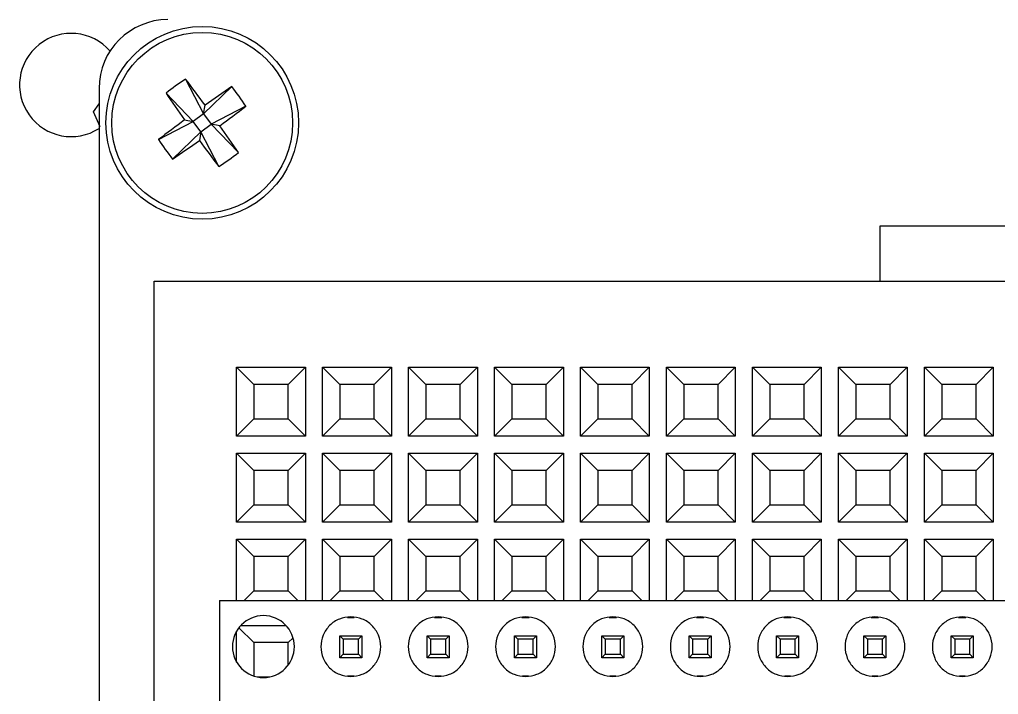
# Model space of a CAD drawing. Header units: millimetres. Extents: x 53 to 376, y 29 to 265.
# Drawn here: x 295.32 to 309.55, y 96.58 to 106.38 of the extents above; entities that cross this region are included whole.
import ezdxf

# ---------------------------------------------------------------- set-up
doc = ezdxf.new("R2010")
doc.units = ezdxf.units.MM

msp = doc.modelspace()

# ---------------------------------------------------------------- linework, layer by layer
at = {"color": 7, "linetype": 'Continuous', "lineweight": 25}
for p, q in [((297.7308, 105.5185), (297.9938, 105.0119)), ((296.4728, 105.3828), (296.4728, 82.3828)), ((297.4466, 105.3138), (297.8437, 104.9038)), ((298.4038, 105.409), (297.9938, 105.0119)), ((296.3909, 105.0434), (296.4728, 105.157)), ((296.4884, 104.8265), (296.3909, 105.0434)), ((297.9938, 105.0119), (298.0145, 105.1391)), ((298.6084, 105.1248), (298.1019, 104.8618)), ((297.3371, 104.6409), (297.8437, 104.9038)), ((297.7165, 104.9245), (297.8437, 104.9038)), ((297.9938, 105.0119), (297.8437, 104.9038)), ((297.9518, 104.7537), (297.8437, 104.9038)), ((297.9938, 105.0119), (298.1019, 104.8618)), ((297.5417, 104.3567), (297.9518, 104.7537)), ((297.9518, 104.7537), (297.9311, 104.6266)), ((297.9518, 104.7537), (298.1019, 104.8618)), ((298.2147, 104.2472), (297.9518, 104.7537)), ((298.229, 104.8411), (298.1019, 104.8618)), ((298.4989, 104.4518), (298.1019, 104.8618)), ((307.8228, 103.3828), (307.8228, 102.5828)), ((310.1228, 103.3828), (307.8228, 103.3828)), ((297.2728, 102.5828), (320.6728, 102.5828)), ((297.2728, 85.1828), (297.2728, 102.5828)), ((298.4728, 101.3328), (299.4728, 101.3328)), ((298.4728, 101.3328), (298.7228, 101.0828)), ((298.4728, 100.3328), (298.4728, 101.3328)), ((299.4728, 101.3328), (299.2228, 101.0828)), ((299.4728, 101.3328), (299.4728, 100.3328)), ((299.7228, 101.3328), (300.7228, 101.3328)), ((299.7228, 101.3328), (299.9728, 101.0828)), ((299.7228, 100.3328), (299.7228, 101.3328)), ((300.7228, 101.3328), (300.4728, 101.0828)), ((300.7228, 101.3328), (300.7228, 100.3328)), ((300.9728, 101.3328), (301.9728, 101.3328)), ((300.9728, 101.3328), (301.2228, 101.0828)), ((300.9728, 100.3328), (300.9728, 101.3328)), ((301.9728, 101.3328), (301.7228, 101.0828)), ((301.9728, 101.3328), (301.9728, 100.3328)), ((302.2228, 101.3328), (303.2228, 101.3328)), ((302.2228, 101.3328), (302.4728, 101.0828)), ((302.2228, 100.3328), (302.2228, 101.3328)), ((303.2228, 101.3328), (302.9728, 101.0828)), ((303.2228, 101.3328), (303.2228, 100.3328)), ((303.4728, 100.3328), (303.4728, 101.3328)), ((303.4728, 101.3328), (303.7228, 101.0828)), ((303.4728, 101.3328), (304.4728, 101.3328)), ((304.4728, 101.3328), (304.2228, 101.0828)), ((304.4728, 101.3328), (304.4728, 100.3328)), ((304.7228, 101.3328), (305.7228, 101.3328)), ((304.7228, 101.3328), (304.9728, 101.0828)), ((304.7228, 100.3328), (304.7228, 101.3328)), ((305.7228, 101.3328), (305.4728, 101.0828)), ((305.7228, 101.3328), (305.7228, 100.3328)), ((305.9728, 100.3328), (305.9728, 101.3328)), ((305.9728, 101.3328), (306.2228, 101.0828)), ((305.9728, 101.3328), (306.9728, 101.3328)), ((306.9728, 101.3328), (306.7228, 101.0828)), ((306.9728, 101.3328), (306.9728, 100.3328)), ((307.2228, 101.3328), (308.2228, 101.3328)), ((307.2228, 101.3328), (307.4728, 101.0828)), ((307.2228, 100.3328), (307.2228, 101.3328)), ((308.2228, 101.3328), (307.9728, 101.0828)), ((308.2228, 101.3328), (308.2228, 100.3328)), ((308.4728, 100.3328), (308.4728, 101.3328)), ((308.4728, 101.3328), (308.7228, 101.0828)), ((308.4728, 101.3328), (309.4728, 101.3328)), ((309.4728, 101.3328), (309.2228, 101.0828)), ((309.4728, 101.3328), (309.4728, 100.3328)), ((299.2228, 101.0828), (298.7228, 101.0828)), ((298.7228, 101.0828), (298.7228, 100.5828)), ((299.2228, 100.5828), (299.2228, 101.0828)), ((300.4728, 101.0828), (299.9728, 101.0828)), ((299.9728, 101.0828), (299.9728, 100.5828)), ((300.4728, 100.5828), (300.4728, 101.0828)), ((301.7228, 101.0828), (301.2228, 101.0828)), ((301.2228, 101.0828), (301.2228, 100.5828)), ((301.7228, 100.5828), (301.7228, 101.0828)), ((302.9728, 101.0828), (302.4728, 101.0828)), ((302.4728, 101.0828), (302.4728, 100.5828)), ((302.9728, 100.5828), (302.9728, 101.0828)), ((303.7228, 101.0828), (303.7228, 100.5828)), ((304.2228, 101.0828), (303.7228, 101.0828)), ((304.2228, 100.5828), (304.2228, 101.0828)), ((305.4728, 101.0828), (304.9728, 101.0828)), ((304.9728, 101.0828), (304.9728, 100.5828)), ((305.4728, 100.5828), (305.4728, 101.0828)), ((306.2228, 101.0828), (306.2228, 100.5828)), ((306.7228, 101.0828), (306.2228, 101.0828)), ((306.7228, 100.5828), (306.7228, 101.0828)), ((307.9728, 101.0828), (307.4728, 101.0828)), ((307.4728, 101.0828), (307.4728, 100.5828)), ((307.9728, 100.5828), (307.9728, 101.0828)), ((308.7228, 101.0828), (308.7228, 100.5828)), ((309.2228, 101.0828), (308.7228, 101.0828)), ((309.2228, 100.5828), (309.2228, 101.0828)), ((298.7228, 100.5828), (298.4728, 100.3328)), ((298.7228, 100.5828), (299.2228, 100.5828)), ((299.2228, 100.5828), (299.4728, 100.3328)), ((299.9728, 100.5828), (299.7228, 100.3328)), ((299.9728, 100.5828), (300.4728, 100.5828)), ((300.4728, 100.5828), (300.7228, 100.3328)), ((301.2228, 100.5828), (300.9728, 100.3328)), ((301.2228, 100.5828), (301.7228, 100.5828)), ((301.7228, 100.5828), (301.9728, 100.3328)), ((302.4728, 100.5828), (302.2228, 100.3328)), ((302.4728, 100.5828), (302.9728, 100.5828)), ((302.9728, 100.5828), (303.2228, 100.3328)), ((303.7228, 100.5828), (303.4728, 100.3328)), ((303.7228, 100.5828), (304.2228, 100.5828)), ((304.2228, 100.5828), (304.4728, 100.3328)), ((304.9728, 100.5828), (304.7228, 100.3328)), ((304.9728, 100.5828), (305.4728, 100.5828)), ((305.4728, 100.5828), (305.7228, 100.3328)), ((306.2228, 100.5828), (305.9728, 100.3328)), ((306.2228, 100.5828), (306.7228, 100.5828)), ((306.7228, 100.5828), (306.9728, 100.3328)), ((307.4728, 100.5828), (307.2228, 100.3328)), ((307.4728, 100.5828), (307.9728, 100.5828)), ((307.9728, 100.5828), (308.2228, 100.3328)), ((308.7228, 100.5828), (308.4728, 100.3328)), ((308.7228, 100.5828), (309.2228, 100.5828)), ((309.2228, 100.5828), (309.4728, 100.3328)), ((299.4728, 100.3328), (298.4728, 100.3328)), ((300.7228, 100.3328), (299.7228, 100.3328)), ((301.9728, 100.3328), (300.9728, 100.3328)), ((303.2228, 100.3328), (302.2228, 100.3328)), ((304.4728, 100.3328), (303.4728, 100.3328)), ((305.7228, 100.3328), (304.7228, 100.3328)), ((306.9728, 100.3328), (305.9728, 100.3328)), ((308.2228, 100.3328), (307.2228, 100.3328)), ((309.4728, 100.3328), (308.4728, 100.3328)), ((298.4728, 100.0828), (299.4728, 100.0828)), ((298.4728, 100.0828), (298.7228, 99.8328)), ((298.4728, 99.0828), (298.4728, 100.0828)), ((299.4728, 100.0828), (299.2228, 99.8328)), ((299.4728, 100.0828), (299.4728, 99.0828)), ((299.7228, 99.0828), (299.7228, 100.0828)), ((299.7228, 100.0828), (299.9728, 99.8328)), ((299.7228, 100.0828), (300.7228, 100.0828)), ((300.7228, 100.0828), (300.4728, 99.8328)), ((300.7228, 100.0828), (300.7228, 99.0828)), ((300.9728, 99.0828), (300.9728, 100.0828)), ((300.9728, 100.0828), (301.2228, 99.8328)), ((300.9728, 100.0828), (301.9728, 100.0828)), ((301.9728, 100.0828), (301.7228, 99.8328)), ((301.9728, 100.0828), (301.9728, 99.0828)), ((302.2228, 100.0828), (303.2228, 100.0828)), ((302.2228, 100.0828), (302.4728, 99.8328)), ((302.2228, 99.0828), (302.2228, 100.0828)), ((303.2228, 100.0828), (302.9728, 99.8328)), ((303.2228, 100.0828), (303.2228, 99.0828)), ((303.4728, 100.0828), (304.4728, 100.0828)), ((303.4728, 100.0828), (303.7228, 99.8328)), ((303.4728, 99.0828), (303.4728, 100.0828)), ((304.4728, 100.0828), (304.2228, 99.8328)), ((304.4728, 100.0828), (304.4728, 99.0828)), ((304.7228, 99.0828), (304.7228, 100.0828)), ((304.7228, 100.0828), (304.9728, 99.8328)), ((304.7228, 100.0828), (305.7228, 100.0828)), ((305.7228, 100.0828), (305.4728, 99.8328)), ((305.7228, 100.0828), (305.7228, 99.0828)), ((305.9728, 99.0828), (305.9728, 100.0828)), ((305.9728, 100.0828), (306.2228, 99.8328)), ((305.9728, 100.0828), (306.9728, 100.0828)), ((306.9728, 100.0828), (306.7228, 99.8328)), ((306.9728, 100.0828), (306.9728, 99.0828)), ((307.2228, 100.0828), (308.2228, 100.0828)), ((307.2228, 100.0828), (307.4728, 99.8328)), ((307.2228, 99.0828), (307.2228, 100.0828)), ((308.2228, 100.0828), (307.9728, 99.8328)), ((308.2228, 100.0828), (308.2228, 99.0828)), ((308.4728, 99.0828), (308.4728, 100.0828)), ((308.4728, 100.0828), (308.7228, 99.8328)), ((308.4728, 100.0828), (309.4728, 100.0828)), ((309.4728, 100.0828), (309.2228, 99.8328)), ((309.4728, 100.0828), (309.4728, 99.0828)), ((299.2228, 99.8328), (298.7228, 99.8328)), ((298.7228, 99.8328), (298.7228, 99.3328)), ((299.2228, 99.3328), (299.2228, 99.8328)), ((299.9728, 99.8328), (299.9728, 99.3328)), ((300.4728, 99.8328), (299.9728, 99.8328)), ((300.4728, 99.3328), (300.4728, 99.8328)), ((301.2228, 99.8328), (301.2228, 99.3328)), ((301.7228, 99.8328), (301.2228, 99.8328)), ((301.7228, 99.3328), (301.7228, 99.8328)), ((302.9728, 99.8328), (302.4728, 99.8328)), ((302.4728, 99.8328), (302.4728, 99.3328)), ((302.9728, 99.3328), (302.9728, 99.8328)), ((304.2228, 99.8328), (303.7228, 99.8328)), ((303.7228, 99.8328), (303.7228, 99.3328)), ((304.2228, 99.3328), (304.2228, 99.8328)), ((304.9728, 99.8328), (304.9728, 99.3328)), ((305.4728, 99.8328), (304.9728, 99.8328)), ((305.4728, 99.3328), (305.4728, 99.8328)), ((306.2228, 99.8328), (306.2228, 99.3328)), ((306.7228, 99.8328), (306.2228, 99.8328)), ((306.7228, 99.3328), (306.7228, 99.8328)), ((307.9728, 99.8328), (307.4728, 99.8328)), ((307.4728, 99.8328), (307.4728, 99.3328)), ((307.9728, 99.3328), (307.9728, 99.8328)), ((308.7228, 99.8328), (308.7228, 99.3328)), ((309.2228, 99.8328), (308.7228, 99.8328)), ((309.2228, 99.3328), (309.2228, 99.8328)), ((298.7228, 99.3328), (298.4728, 99.0828)), ((298.7228, 99.3328), (299.2228, 99.3328)), ((299.2228, 99.3328), (299.4728, 99.0828)), ((299.9728, 99.3328), (299.7228, 99.0828)), ((299.9728, 99.3328), (300.4728, 99.3328)), ((300.4728, 99.3328), (300.7228, 99.0828)), ((301.2228, 99.3328), (300.9728, 99.0828)), ((301.2228, 99.3328), (301.7228, 99.3328)), ((301.7228, 99.3328), (301.9728, 99.0828)), ((302.4728, 99.3328), (302.2228, 99.0828)), ((302.4728, 99.3328), (302.9728, 99.3328)), ((302.9728, 99.3328), (303.2228, 99.0828)), ((303.7228, 99.3328), (303.4728, 99.0828)), ((303.7228, 99.3328), (304.2228, 99.3328)), ((304.2228, 99.3328), (304.4728, 99.0828)), ((304.9728, 99.3328), (304.7228, 99.0828)), ((304.9728, 99.3328), (305.4728, 99.3328)), ((305.4728, 99.3328), (305.7228, 99.0828)), ((306.2228, 99.3328), (305.9728, 99.0828)), ((306.2228, 99.3328), (306.7228, 99.3328)), ((306.7228, 99.3328), (306.9728, 99.0828)), ((307.4728, 99.3328), (307.2228, 99.0828)), ((307.4728, 99.3328), (307.9728, 99.3328)), ((307.9728, 99.3328), (308.2228, 99.0828)), ((308.7228, 99.3328), (308.4728, 99.0828)), ((308.7228, 99.3328), (309.2228, 99.3328)), ((309.2228, 99.3328), (309.4728, 99.0828)), ((299.4728, 99.0828), (298.4728, 99.0828)), ((300.7228, 99.0828), (299.7228, 99.0828)), ((301.9728, 99.0828), (300.9728, 99.0828)), ((303.2228, 99.0828), (302.2228, 99.0828)), ((304.4728, 99.0828), (303.4728, 99.0828)), ((305.7228, 99.0828), (304.7228, 99.0828)), ((306.9728, 99.0828), (305.9728, 99.0828)), ((308.2228, 99.0828), (307.2228, 99.0828)), ((309.4728, 99.0828), (308.4728, 99.0828)), ((298.4728, 98.8328), (299.4728, 98.8328)), ((298.4728, 98.8328), (298.7228, 98.5828)), ((298.4728, 97.9428), (298.4728, 98.8328)), ((299.4728, 98.8328), (299.2228, 98.5828)), ((299.4728, 98.8328), (299.4728, 97.9428)), ((299.7228, 97.9428), (299.7228, 98.8328)), ((299.7228, 98.8328), (299.9728, 98.5828)), ((299.7228, 98.8328), (300.7228, 98.8328)), ((300.7228, 98.8328), (300.4728, 98.5828)), ((300.7228, 98.8328), (300.7228, 97.9428)), ((300.9728, 97.9428), (300.9728, 98.8328)), ((300.9728, 98.8328), (301.2228, 98.5828)), ((300.9728, 98.8328), (301.9728, 98.8328)), ((301.9728, 98.8328), (301.7228, 98.5828)), ((301.9728, 98.8328), (301.9728, 97.9428)), ((302.2228, 97.9428), (302.2228, 98.8328)), ((302.2228, 98.8328), (302.4728, 98.5828)), ((302.2228, 98.8328), (303.2228, 98.8328)), ((303.2228, 98.8328), (302.9728, 98.5828)), ((303.2228, 98.8328), (303.2228, 97.9428)), ((303.4728, 97.9428), (303.4728, 98.8328)), ((303.4728, 98.8328), (303.7228, 98.5828)), ((303.4728, 98.8328), (304.4728, 98.8328)), ((304.4728, 98.8328), (304.2228, 98.5828)), ((304.4728, 98.8328), (304.4728, 97.9428)), ((304.7228, 98.8328), (305.7228, 98.8328)), ((304.7228, 98.8328), (304.9728, 98.5828)), ((304.7228, 97.9428), (304.7228, 98.8328)), ((305.7228, 98.8328), (305.4728, 98.5828)), ((305.7228, 98.8328), (305.7228, 97.9428)), ((305.9728, 97.9428), (305.9728, 98.8328)), ((305.9728, 98.8328), (306.2228, 98.5828)), ((305.9728, 98.8328), (306.9728, 98.8328)), ((306.9728, 98.8328), (306.7228, 98.5828)), ((306.9728, 98.8328), (306.9728, 97.9428)), ((307.2228, 98.8328), (308.2228, 98.8328)), ((307.2228, 98.8328), (307.4728, 98.5828)), ((307.2228, 97.9428), (307.2228, 98.8328)), ((308.2228, 98.8328), (307.9728, 98.5828)), ((308.2228, 98.8328), (308.2228, 97.9428)), ((308.4728, 98.8328), (309.4728, 98.8328)), ((308.4728, 98.8328), (308.7228, 98.5828)), ((308.4728, 97.9428), (308.4728, 98.8328)), ((309.4728, 98.8328), (309.2228, 98.5828)), ((309.4728, 98.8328), (309.4728, 97.9428)), ((299.2228, 98.5828), (298.7228, 98.5828)), ((298.7228, 98.5828), (298.7228, 98.0828)), ((299.2228, 98.0828), (299.2228, 98.5828)), ((299.9728, 98.5828), (299.9728, 98.0828)), ((300.4728, 98.5828), (299.9728, 98.5828)), ((300.4728, 98.0828), (300.4728, 98.5828)), ((301.2228, 98.5828), (301.2228, 98.0828)), ((301.7228, 98.5828), (301.2228, 98.5828)), ((301.7228, 98.0828), (301.7228, 98.5828)), ((302.4728, 98.5828), (302.4728, 98.0828)), ((302.9728, 98.5828), (302.4728, 98.5828)), ((302.9728, 98.0828), (302.9728, 98.5828)), ((303.7228, 98.5828), (303.7228, 98.0828)), ((304.2228, 98.5828), (303.7228, 98.5828)), ((304.2228, 98.0828), (304.2228, 98.5828)), ((305.4728, 98.5828), (304.9728, 98.5828)), ((304.9728, 98.5828), (304.9728, 98.0828)), ((305.4728, 98.0828), (305.4728, 98.5828)), ((306.2228, 98.5828), (306.2228, 98.0828)), ((306.7228, 98.5828), (306.2228, 98.5828)), ((306.7228, 98.0828), (306.7228, 98.5828)), ((307.9728, 98.5828), (307.4728, 98.5828)), ((307.4728, 98.5828), (307.4728, 98.0828)), ((307.9728, 98.0828), (307.9728, 98.5828)), ((309.2228, 98.5828), (308.7228, 98.5828)), ((308.7228, 98.5828), (308.7228, 98.0828)), ((309.2228, 98.0828), (309.2228, 98.5828)), ((298.7228, 98.0828), (298.5828, 97.9428)), ((298.7228, 98.0828), (299.2228, 98.0828)), ((299.2228, 98.0828), (299.3628, 97.9428)), ((299.9728, 98.0828), (299.8328, 97.9428)), ((299.9728, 98.0828), (300.4728, 98.0828)), ((300.4728, 98.0828), (300.6128, 97.9428)), ((301.2228, 98.0828), (301.0828, 97.9428)), ((301.2228, 98.0828), (301.7228, 98.0828)), ((301.7228, 98.0828), (301.8628, 97.9428)), ((302.4728, 98.0828), (302.3328, 97.9428)), ((302.4728, 98.0828), (302.9728, 98.0828)), ((302.9728, 98.0828), (303.1128, 97.9428)), ((303.7228, 98.0828), (303.5828, 97.9428)), ((303.7228, 98.0828), (304.2228, 98.0828)), ((304.2228, 98.0828), (304.3628, 97.9428)), ((304.9728, 98.0828), (304.8328, 97.9428)), ((304.9728, 98.0828), (305.4728, 98.0828)), ((305.4728, 98.0828), (305.6128, 97.9428)), ((306.2228, 98.0828), (306.0828, 97.9428)), ((306.2228, 98.0828), (306.7228, 98.0828)), ((306.7228, 98.0828), (306.8628, 97.9428)), ((307.4728, 98.0828), (307.3328, 97.9428)), ((307.4728, 98.0828), (307.9728, 98.0828)), ((307.9728, 98.0828), (308.1128, 97.9428)), ((308.7228, 98.0828), (308.5828, 97.9428)), ((308.7228, 98.0828), (309.2228, 98.0828)), ((309.2228, 98.0828), (309.3628, 97.9428)), ((298.2228, 97.9428), (298.2228, 95.415)), ((298.2228, 97.9428), (319.8228, 97.9428)), ((300.0848, 97.6978), (300.1808, 97.6978)), ((301.3491, 97.6978), (301.4564, 97.6978)), ((302.6191, 97.6978), (302.7264, 97.6978)), ((303.8891, 97.6978), (303.9964, 97.6978)), ((305.1591, 97.6978), (305.2664, 97.6978)), ((306.4291, 97.6978), (306.5364, 97.6978)), ((307.6991, 97.6978), (307.8064, 97.6978)), ((308.9691, 97.6978), (309.0764, 97.6978)), ((298.4728, 97.0494), (298.4728, 97.4984)), ((298.5066, 97.549), (298.7228, 97.3328)), ((298.5355, 97.5828), (299.19, 97.5828)), ((299.2937, 97.4037), (299.2228, 97.3328)), ((299.9728, 97.4328), (300.2928, 97.4328)), ((299.9728, 97.4328), (300.0228, 97.3828)), ((299.9728, 97.1128), (299.9728, 97.4328)), ((300.2428, 97.3828), (300.0228, 97.3828)), ((300.0228, 97.3828), (300.0228, 97.1628)), ((300.2928, 97.4328), (300.2428, 97.3828)), ((300.2428, 97.1628), (300.2428, 97.3828)), ((300.2928, 97.4328), (300.2928, 97.1128)), ((301.2428, 97.4328), (301.5628, 97.4328)), ((301.2428, 97.4328), (301.2928, 97.3828)), ((301.2428, 97.1128), (301.2428, 97.4328)), ((301.5128, 97.3828), (301.2928, 97.3828)), ((301.2928, 97.3828), (301.2928, 97.1628)), ((301.5628, 97.4328), (301.5128, 97.3828)), ((301.5128, 97.1628), (301.5128, 97.3828)), ((301.5628, 97.4328), (301.5628, 97.1128)), ((302.5128, 97.4328), (302.8328, 97.4328)), ((302.5128, 97.4328), (302.5628, 97.3828)), ((302.5128, 97.1128), (302.5128, 97.4328)), ((302.7828, 97.3828), (302.5628, 97.3828)), ((302.5628, 97.3828), (302.5628, 97.1628)), ((302.8328, 97.4328), (302.7828, 97.3828)), ((302.7828, 97.1628), (302.7828, 97.3828)), ((302.8328, 97.4328), (302.8328, 97.1128)), ((303.7828, 97.4328), (304.1028, 97.4328)), ((303.7828, 97.4328), (303.8328, 97.3828)), ((303.7828, 97.1128), (303.7828, 97.4328)), ((303.8328, 97.3828), (303.8328, 97.1628)), ((304.0528, 97.3828), (303.8328, 97.3828)), ((304.1028, 97.4328), (304.0528, 97.3828)), ((304.0528, 97.1628), (304.0528, 97.3828)), ((304.1028, 97.4328), (304.1028, 97.1128)), ((305.0528, 97.4328), (305.3728, 97.4328)), ((305.0528, 97.4328), (305.1028, 97.3828)), ((305.0528, 97.1128), (305.0528, 97.4328)), ((305.1028, 97.3828), (305.1028, 97.1628)), ((305.3228, 97.3828), (305.1028, 97.3828)), ((305.3728, 97.4328), (305.3228, 97.3828)), ((305.3228, 97.1628), (305.3228, 97.3828)), ((305.3728, 97.4328), (305.3728, 97.1128)), ((306.3228, 97.1128), (306.3228, 97.4328)), ((306.3228, 97.4328), (306.3728, 97.3828)), ((306.3228, 97.4328), (306.6428, 97.4328)), ((306.3728, 97.3828), (306.3728, 97.1628)), ((306.5928, 97.3828), (306.3728, 97.3828)), ((306.6428, 97.4328), (306.5928, 97.3828)), ((306.5928, 97.1628), (306.5928, 97.3828)), ((306.6428, 97.4328), (306.6428, 97.1128)), ((307.5928, 97.4328), (307.9128, 97.4328)), ((307.5928, 97.4328), (307.6428, 97.3828)), ((307.5928, 97.1128), (307.5928, 97.4328)), ((307.8628, 97.3828), (307.6428, 97.3828)), ((307.6428, 97.3828), (307.6428, 97.1628)), ((307.9128, 97.4328), (307.8628, 97.3828)), ((307.8628, 97.1628), (307.8628, 97.3828)), ((307.9128, 97.4328), (307.9128, 97.1128)), ((308.8628, 97.4328), (309.1828, 97.4328)), ((308.8628, 97.4328), (308.9128, 97.3828)), ((308.8628, 97.1128), (308.8628, 97.4328)), ((309.1328, 97.3828), (308.9128, 97.3828)), ((308.9128, 97.3828), (308.9128, 97.1628)), ((309.1828, 97.4328), (309.1328, 97.3828)), ((309.1328, 97.1628), (309.1328, 97.3828)), ((309.1828, 97.4328), (309.1828, 97.1128)), ((299.2228, 97.3328), (298.7228, 97.3328)), ((298.7228, 97.3328), (298.7228, 96.8463)), ((299.2228, 97.0039), (299.2228, 97.3328)), ((300.0228, 97.1628), (299.9728, 97.1128)), ((300.2928, 97.1128), (299.9728, 97.1128)), ((300.0228, 97.1628), (300.2428, 97.1628)), ((300.2428, 97.1628), (300.2928, 97.1128)), ((301.2928, 97.1628), (301.2428, 97.1128)), ((301.5628, 97.1128), (301.2428, 97.1128)), ((301.2928, 97.1628), (301.5128, 97.1628)), ((301.5128, 97.1628), (301.5628, 97.1128)), ((302.5628, 97.1628), (302.5128, 97.1128)), ((302.8328, 97.1128), (302.5128, 97.1128)), ((302.5628, 97.1628), (302.7828, 97.1628)), ((302.7828, 97.1628), (302.8328, 97.1128)), ((303.8328, 97.1628), (303.7828, 97.1128)), ((304.1028, 97.1128), (303.7828, 97.1128)), ((303.8328, 97.1628), (304.0528, 97.1628)), ((304.0528, 97.1628), (304.1028, 97.1128)), ((305.1028, 97.1628), (305.0528, 97.1128)), ((305.3728, 97.1128), (305.0528, 97.1128)), ((305.1028, 97.1628), (305.3228, 97.1628)), ((305.3228, 97.1628), (305.3728, 97.1128)), ((306.3728, 97.1628), (306.3228, 97.1128)), ((306.6428, 97.1128), (306.3228, 97.1128)), ((306.3728, 97.1628), (306.5928, 97.1628)), ((306.5928, 97.1628), (306.6428, 97.1128)), ((307.6428, 97.1628), (307.5928, 97.1128)), ((307.9128, 97.1128), (307.5928, 97.1128)), ((307.6428, 97.1628), (307.8628, 97.1628)), ((307.8628, 97.1628), (307.9128, 97.1128)), ((308.9128, 97.1628), (308.8628, 97.1128)), ((309.1828, 97.1128), (308.8628, 97.1128)), ((308.9128, 97.1628), (309.1328, 97.1628)), ((309.1328, 97.1628), (309.1828, 97.1128)), ((298.7738, 96.8328), (298.9517, 96.8328)), ((300.0848, 96.8478), (300.1808, 96.8478)), ((301.3604, 96.8478), (301.4451, 96.8478)), ((302.6304, 96.8478), (302.7151, 96.8478)), ((303.9004, 96.8478), (303.9851, 96.8478)), ((305.1704, 96.8478), (305.2551, 96.8478)), ((306.4404, 96.8478), (306.5251, 96.8478)), ((307.7104, 96.8478), (307.7951, 96.8478)), ((308.9804, 96.8478), (309.0651, 96.8478))]:
    msp.add_line(p, q, dxfattribs=at)
for radius in [1.4, 1.3147]:
    msp.add_circle((297.9728, 104.8828), radius, dxfattribs=at)
for centre, radius, start, end in [((297.4728, 105.3828), 1, 90, 180), ((296.0678, 105.4328), 0.75, 41.09232, 302.68364), ((299.9302, 102.1645), 4.0108, 123.25547, 128.25951), ((279.5816, 91.6531), 22.8395, 36.19029, 37.3787), ((316.3468, 118.1275), 22.8343, 214.13603, 215.32471), ((311.2225, 86.5016), 22.8431, 124.13635, 125.32457), ((295.2541, 102.9251), 4.0112, 33.25576, 38.25923), ((284.7487, 123.2663), 22.8299, 306.19004, 307.37895), ((311.2002, 86.495), 22.8354, 126.19034, 127.37896), ((279.5983, 91.6378), 22.8349, 34.13607, 35.32472), ((300.6918, 106.8408), 4.0117, 213.25592, 218.25882), ((284.7264, 123.2592), 22.8372, 304.13613, 305.32466), ((316.359, 118.1089), 22.8334, 216.19013, 217.37886), ((296.015, 107.6015), 4.0113, 303.25581, 308.25918), ((298.8628, 97.2739), 0.45, 90, 270), ((298.8628, 97.2739), 0.45, 270, 90)]:
    msp.add_arc(centre, radius, start, end, dxfattribs=at)
for points, knots in [([(300.1328, 97.7074), (300.0759, 97.7008), (299.9621, 97.6878), (299.8175, 97.5873), (299.7208, 97.4436), (299.6869, 97.2728), (299.7208, 97.102), (299.8175, 96.9584), (299.9621, 96.8579), (300.0759, 96.8448), (300.1328, 96.8383)], [0, 0, 0, 0, 0.1250003, 0.2500004, 0.375, 0.5, 0.625, 0.7499997, 0.8749998, 1, 1, 1, 1]), ([(300.1328, 96.8383), (300.1896, 96.8448), (300.3034, 96.8579), (300.448, 96.9584), (300.5447, 97.102), (300.5786, 97.2728), (300.5447, 97.4436), (300.448, 97.5873), (300.3034, 97.6878), (300.1896, 97.7008), (300.1328, 97.7074)], [0, 0, 0, 0, 0.1249997, 0.2499999, 0.375, 0.5, 0.625, 0.7500001, 0.8750003, 1, 1, 1, 1]), ([(301.4028, 97.7085), (301.3459, 97.702), (301.2321, 97.6889), (301.0875, 97.5884), (300.9908, 97.4448), (300.9569, 97.2739), (300.9908, 97.1031), (301.0875, 96.9595), (301.2321, 96.859), (301.3459, 96.8459), (301.4028, 96.8394)], [0, 0, 0, 0, 0.12500023, 0.25000029, 0.37499993, 0.49999992, 0.62500007, 0.74999971, 0.87499977, 1, 1, 1, 1]), ([(301.4028, 96.8394), (301.4596, 96.8459), (301.5734, 96.859), (301.718, 96.9595), (301.8147, 97.1031), (301.8486, 97.2739), (301.8147, 97.4448), (301.718, 97.5884), (301.5734, 97.6889), (301.4596, 97.702), (301.4028, 97.7085)], [0, 0, 0, 0, 0.1249997, 0.2499998, 0.375, 0.5000001, 0.625, 0.7500002, 0.8750003, 1, 1, 1, 1]), ([(302.6728, 97.7085), (302.6159, 97.702), (302.5021, 97.6889), (302.3575, 97.5884), (302.2608, 97.4448), (302.2269, 97.2739), (302.2608, 97.1031), (302.3575, 96.9595), (302.5021, 96.859), (302.6159, 96.8459), (302.6728, 96.8394)], [0, 0, 0, 0, 0.1250003, 0.2499999, 0.375, 0.4999999, 0.625, 0.7500001, 0.8749997, 1, 1, 1, 1]), ([(302.6728, 96.8394), (302.7296, 96.8459), (302.8434, 96.859), (302.988, 96.9595), (303.0847, 97.1031), (303.1186, 97.2739), (303.0847, 97.4448), (302.988, 97.5884), (302.8434, 97.6889), (302.7296, 97.702), (302.6728, 97.7085)], [0, 0, 0, 0, 0.1250003, 0.2499999, 0.375, 0.5000001, 0.625, 0.7500001, 0.8749997, 1, 1, 1, 1]), ([(303.9428, 97.7085), (303.8859, 97.702), (303.7721, 97.6889), (303.6275, 97.5884), (303.5308, 97.4448), (303.4969, 97.2739), (303.5308, 97.1031), (303.6275, 96.9595), (303.7721, 96.859), (303.8859, 96.8459), (303.9428, 96.8394)], [0, 0, 0, 0, 0.12499998, 0.24999986, 0.37499997, 0.49999992, 0.62500003, 0.75000014, 0.87500002, 1, 1, 1, 1]), ([(303.9428, 96.8394), (303.9996, 96.8459), (304.1134, 96.859), (304.258, 96.9595), (304.3547, 97.1031), (304.3886, 97.2739), (304.3547, 97.4448), (304.258, 97.5884), (304.1134, 97.6889), (303.9996, 97.702), (303.9428, 97.7085)], [0, 0, 0, 0, 0.1249999, 0.2500001, 0.3749999, 0.5000001, 0.6250001, 0.7499999, 0.8750001, 1, 1, 1, 1]), ([(305.2128, 97.7085), (305.1559, 97.702), (305.0421, 97.6889), (304.8975, 97.5884), (304.8008, 97.4448), (304.7669, 97.2739), (304.8008, 97.1031), (304.8975, 96.9595), (305.0421, 96.859), (305.1559, 96.8459), (305.2128, 96.8394)], [0, 0, 0, 0, 0.12499998, 0.24999986, 0.37499997, 0.49999992, 0.62500003, 0.75000014, 0.87500002, 1, 1, 1, 1]), ([(305.2128, 96.8394), (305.2696, 96.8459), (305.3834, 96.859), (305.528, 96.9595), (305.6247, 97.1031), (305.6586, 97.2739), (305.6247, 97.4448), (305.528, 97.5884), (305.3834, 97.6889), (305.2696, 97.702), (305.2128, 97.7085)], [0, 0, 0, 0, 0.1249999, 0.2500001, 0.3749999, 0.5000001, 0.6250001, 0.7499999, 0.8750001, 1, 1, 1, 1]), ([(306.4828, 97.7085), (306.4259, 97.702), (306.3121, 97.6889), (306.1675, 97.5884), (306.0708, 97.4448), (306.0369, 97.2739), (306.0708, 97.1031), (306.1675, 96.9595), (306.3121, 96.859), (306.4259, 96.8459), (306.4828, 96.8394)], [0, 0, 0, 0, 0.1250002, 0.25, 0.3750001, 0.4999999, 0.6249999, 0.75, 0.8749998, 1, 1, 1, 1]), ([(306.4828, 96.8394), (306.5396, 96.8459), (306.6534, 96.859), (306.798, 96.9595), (306.8947, 97.1031), (306.9286, 97.2739), (306.8947, 97.4448), (306.798, 97.5884), (306.6534, 97.6889), (306.5396, 97.702), (306.4828, 97.7085)], [0, 0, 0, 0, 0.12499998, 0.24999986, 0.37499997, 0.50000008, 0.62500003, 0.75000014, 0.87500002, 1, 1, 1, 1]), ([(307.7528, 97.7085), (307.6959, 97.702), (307.5821, 97.6889), (307.4375, 97.5884), (307.3408, 97.4448), (307.3069, 97.2739), (307.3408, 97.1031), (307.4375, 96.9595), (307.5821, 96.859), (307.6959, 96.8459), (307.7528, 96.8394)], [0, 0, 0, 0, 0.1250001, 0.2500001, 0.3749999, 0.4999999, 0.6250001, 0.7499999, 0.8749999, 1, 1, 1, 1]), ([(307.7528, 96.8394), (307.8096, 96.8459), (307.9234, 96.859), (308.068, 96.9595), (308.1647, 97.1031), (308.1986, 97.2739), (308.1647, 97.4448), (308.068, 97.5884), (307.9234, 97.6889), (307.8096, 97.702), (307.7528, 97.7085)], [0, 0, 0, 0, 0.125, 0.25, 0.375, 0.5000001, 0.625, 0.75, 0.875, 1, 1, 1, 1]), ([(309.0228, 97.7085), (308.9659, 97.702), (308.8521, 97.6889), (308.7075, 97.5884), (308.6108, 97.4448), (308.5769, 97.2739), (308.6108, 97.1031), (308.7075, 96.9595), (308.8521, 96.859), (308.9659, 96.8459), (309.0228, 96.8394)], [0, 0, 0, 0, 0.125, 0.25, 0.375, 0.4999999, 0.625, 0.75, 0.875, 1, 1, 1, 1]), ([(309.0228, 96.8394), (309.0796, 96.8459), (309.1934, 96.859), (309.338, 96.9595), (309.4347, 97.1031), (309.4686, 97.2739), (309.4347, 97.4448), (309.338, 97.5884), (309.1934, 97.6889), (309.0796, 97.702), (309.0228, 97.7085)], [0, 0, 0, 0, 0.125, 0.2499999, 0.3749999, 0.5000001, 0.6250001, 0.7500001, 0.875, 1, 1, 1, 1]), ([(299.9728, 97.1128), (299.9728, 97.132), (299.9728, 97.1676), (299.9728, 97.2291), (299.9728, 97.2978), (299.9728, 97.3694), (299.9728, 97.4105), (299.9728, 97.4328)], [0, 0, 0, 0, 0.20956477, 0.38925348, 0.55232609, 0.7564594, 1, 1, 1, 1]), ([(299.9728, 97.4328), (299.9919, 97.4328), (300.0274, 97.4328), (300.0888, 97.4328), (300.1579, 97.4328), (300.2296, 97.4328), (300.2705, 97.4328), (300.2928, 97.4328)], [0, 0, 0, 0, 0.21026616, 0.38990614, 0.55198927, 0.75567336, 1, 1, 1, 1]), ([(300.2928, 97.4328), (300.2928, 97.4137), (300.2928, 97.3781), (300.2928, 97.3165), (300.2928, 97.2479), (300.2928, 97.1762), (300.2928, 97.1352), (300.2928, 97.1128)], [0, 0, 0, 0, 0.2095648, 0.3892535, 0.5523255, 0.7564594, 1, 1, 1, 1]), ([(301.2428, 97.1128), (301.2428, 97.132), (301.2428, 97.1676), (301.2428, 97.229), (301.2428, 97.2977), (301.2428, 97.3694), (301.2428, 97.4105), (301.2428, 97.4328)], [0, 0, 0, 0, 0.21015079, 0.39033374, 0.55350202, 0.75715599, 1, 1, 1, 1]), ([(301.2428, 97.4328), (301.2619, 97.4328), (301.2974, 97.4328), (301.3588, 97.4328), (301.4279, 97.4328), (301.4996, 97.4328), (301.5405, 97.4328), (301.5628, 97.4328)], [0, 0, 0, 0, 0.2103211, 0.3899484, 0.5519665, 0.7556146, 1, 1, 1, 1]), ([(301.5628, 97.4328), (301.5628, 97.4137), (301.5628, 97.3781), (301.5628, 97.3165), (301.5628, 97.2478), (301.5628, 97.1762), (301.5628, 97.1352), (301.5628, 97.1128)], [0, 0, 0, 0, 0.2089712, 0.3881687, 0.5511518, 0.75577, 1, 1, 1, 1]), ([(302.5128, 97.4328), (302.5319, 97.4328), (302.5674, 97.4328), (302.6288, 97.4328), (302.6979, 97.4328), (302.7696, 97.4328), (302.8105, 97.4328), (302.8328, 97.4328)], [0, 0, 0, 0, 0.2103211, 0.3899508, 0.5519664, 0.7556145, 1, 1, 1, 1]), ([(302.5128, 97.1128), (302.5128, 97.132), (302.5128, 97.1676), (302.5128, 97.229), (302.5128, 97.2977), (302.5128, 97.3694), (302.5128, 97.4105), (302.5128, 97.4328)], [0, 0, 0, 0, 0.21015079, 0.39033374, 0.55350202, 0.75715599, 1, 1, 1, 1]), ([(302.8328, 97.4328), (302.8328, 97.4137), (302.8328, 97.3781), (302.8328, 97.3165), (302.8328, 97.2478), (302.8328, 97.1762), (302.8328, 97.1352), (302.8328, 97.1128)], [0, 0, 0, 0, 0.2089712, 0.3881687, 0.5511518, 0.75577, 1, 1, 1, 1]), ([(303.7828, 97.1128), (303.7828, 97.132), (303.7828, 97.1676), (303.7828, 97.229), (303.7828, 97.2977), (303.7828, 97.3694), (303.7828, 97.4105), (303.7828, 97.4328)], [0, 0, 0, 0, 0.21015079, 0.39033374, 0.55350202, 0.75715599, 1, 1, 1, 1]), ([(303.7828, 97.4328), (303.8019, 97.4328), (303.8374, 97.4328), (303.8988, 97.4328), (303.9679, 97.4328), (304.0396, 97.4328), (304.0805, 97.4328), (304.1028, 97.4328)], [0, 0, 0, 0, 0.2103213, 0.3899488, 0.5519658, 0.7556153, 1, 1, 1, 1]), ([(304.1028, 97.4328), (304.1028, 97.4137), (304.1028, 97.3781), (304.1028, 97.3165), (304.1028, 97.2478), (304.1028, 97.1762), (304.1028, 97.1352), (304.1028, 97.1128)], [0, 0, 0, 0, 0.2089712, 0.3881687, 0.5511518, 0.75577, 1, 1, 1, 1]), ([(305.0528, 97.4328), (305.0719, 97.4328), (305.1074, 97.4328), (305.1688, 97.4328), (305.2379, 97.4328), (305.3096, 97.4328), (305.3505, 97.4328), (305.3728, 97.4328)], [0, 0, 0, 0, 0.2103213, 0.38995, 0.5519657, 0.7556153, 1, 1, 1, 1]), ([(305.0528, 97.1128), (305.0528, 97.132), (305.0528, 97.1676), (305.0528, 97.229), (305.0528, 97.2977), (305.0528, 97.3694), (305.0528, 97.4105), (305.0528, 97.4328)], [0, 0, 0, 0, 0.21015079, 0.39033374, 0.55350202, 0.75715599, 1, 1, 1, 1]), ([(305.3728, 97.4328), (305.3728, 97.4137), (305.3728, 97.3781), (305.3728, 97.3165), (305.3728, 97.2478), (305.3728, 97.1762), (305.3728, 97.1352), (305.3728, 97.1128)], [0, 0, 0, 0, 0.2089712, 0.3881687, 0.5511518, 0.75577, 1, 1, 1, 1]), ([(306.3228, 97.4328), (306.3419, 97.4328), (306.3774, 97.4328), (306.4388, 97.4328), (306.5079, 97.4328), (306.5796, 97.4328), (306.6205, 97.4328), (306.6428, 97.4328)], [0, 0, 0, 0, 0.2103223, 0.3899499, 0.5519657, 0.7556152, 1, 1, 1, 1]), ([(306.3228, 97.1128), (306.3228, 97.132), (306.3228, 97.1676), (306.3228, 97.229), (306.3228, 97.2977), (306.3228, 97.3694), (306.3228, 97.4105), (306.3228, 97.4328)], [0, 0, 0, 0, 0.21015079, 0.39033374, 0.55350202, 0.75715599, 1, 1, 1, 1]), ([(306.6428, 97.4328), (306.6428, 97.4137), (306.6428, 97.3781), (306.6428, 97.3165), (306.6428, 97.2478), (306.6428, 97.1762), (306.6428, 97.1352), (306.6428, 97.1128)], [0, 0, 0, 0, 0.2089712, 0.3881687, 0.5511518, 0.75577, 1, 1, 1, 1]), ([(307.5928, 97.4328), (307.6119, 97.4328), (307.6474, 97.4328), (307.7088, 97.4328), (307.7779, 97.4328), (307.8496, 97.4328), (307.8905, 97.4328), (307.9128, 97.4328)], [0, 0, 0, 0, 0.21032193, 0.38994958, 0.551966, 0.75561563, 1, 1, 1, 1]), ([(307.5928, 97.1128), (307.5928, 97.132), (307.5928, 97.1676), (307.5928, 97.229), (307.5928, 97.2977), (307.5928, 97.3694), (307.5928, 97.4105), (307.5928, 97.4328)], [0, 0, 0, 0, 0.21015079, 0.39033374, 0.55350202, 0.75715599, 1, 1, 1, 1]), ([(307.9128, 97.4328), (307.9128, 97.4137), (307.9128, 97.3781), (307.9128, 97.3165), (307.9128, 97.2478), (307.9128, 97.1762), (307.9128, 97.1352), (307.9128, 97.1128)], [0, 0, 0, 0, 0.2089712, 0.3881687, 0.5511518, 0.75577, 1, 1, 1, 1]), ([(308.8628, 97.4328), (308.8819, 97.4328), (308.9174, 97.4328), (308.9788, 97.4328), (309.0479, 97.4328), (309.1196, 97.4328), (309.1605, 97.4328), (309.1828, 97.4328)], [0, 0, 0, 0, 0.21032184, 0.38994998, 0.55196571, 0.75561524, 1, 1, 1, 1]), ([(308.8628, 97.1128), (308.8628, 97.132), (308.8628, 97.1676), (308.8628, 97.229), (308.8628, 97.2977), (308.8628, 97.3694), (308.8628, 97.4105), (308.8628, 97.4328)], [0, 0, 0, 0, 0.21015079, 0.39033374, 0.55350202, 0.75715599, 1, 1, 1, 1]), ([(309.1828, 97.4328), (309.1828, 97.4137), (309.1828, 97.3781), (309.1828, 97.3165), (309.1828, 97.2478), (309.1828, 97.1762), (309.1828, 97.1352), (309.1828, 97.1128)], [0, 0, 0, 0, 0.2089712, 0.3881687, 0.5511518, 0.75577, 1, 1, 1, 1]), ([(300.2928, 97.1128), (300.2736, 97.1128), (300.2381, 97.1128), (300.1767, 97.1128), (300.1076, 97.1128), (300.036, 97.1128), (299.9951, 97.1128), (299.9728, 97.1128)], [0, 0, 0, 0, 0.21026619, 0.3899062, 0.55198685, 0.75567332, 1, 1, 1, 1]), ([(301.5628, 97.1128), (301.5436, 97.1128), (301.5081, 97.1128), (301.4467, 97.1128), (301.3777, 97.1128), (301.306, 97.1128), (301.2651, 97.1128), (301.2428, 97.1128)], [0, 0, 0, 0, 0.2102112, 0.3898628, 0.5520099, 0.755733, 1, 1, 1, 1]), ([(302.8328, 97.1128), (302.8136, 97.1128), (302.7781, 97.1128), (302.7167, 97.1128), (302.6477, 97.1128), (302.576, 97.1128), (302.5351, 97.1128), (302.5128, 97.1128)], [0, 0, 0, 0, 0.2102112, 0.3898628, 0.5520099, 0.755733, 1, 1, 1, 1]), ([(304.1028, 97.1128), (304.0836, 97.1128), (304.0481, 97.1128), (303.9867, 97.1128), (303.9177, 97.1128), (303.846, 97.1128), (303.8051, 97.1128), (303.7828, 97.1128)], [0, 0, 0, 0, 0.2102104, 0.3898621, 0.5520106, 0.7557338, 1, 1, 1, 1]), ([(305.3728, 97.1128), (305.3536, 97.1128), (305.3181, 97.1128), (305.2567, 97.1128), (305.1877, 97.1128), (305.116, 97.1128), (305.0751, 97.1128), (305.0528, 97.1128)], [0, 0, 0, 0, 0.2102104, 0.3898621, 0.5520093, 0.7557338, 1, 1, 1, 1]), ([(306.6428, 97.1128), (306.6236, 97.1128), (306.5881, 97.1128), (306.5267, 97.1128), (306.4577, 97.1128), (306.386, 97.1128), (306.3451, 97.1128), (306.3228, 97.1128)], [0, 0, 0, 0, 0.2102094, 0.3898622, 0.5520094, 0.7557338, 1, 1, 1, 1]), ([(307.9128, 97.1128), (307.8936, 97.1128), (307.8581, 97.1128), (307.7967, 97.1128), (307.7277, 97.1128), (307.656, 97.1128), (307.6151, 97.1128), (307.5928, 97.1128)], [0, 0, 0, 0, 0.21020954, 0.38986186, 0.55200976, 0.75573371, 1, 1, 1, 1]), ([(309.1828, 97.1128), (309.1636, 97.1128), (309.1281, 97.1128), (309.0667, 97.1128), (308.9977, 97.1128), (308.926, 97.1128), (308.8851, 97.1128), (308.8628, 97.1128)], [0, 0, 0, 0, 0.2102099, 0.3898622, 0.5520094, 0.7557338, 1, 1, 1, 1])]:
    msp.add_open_spline(points, degree=3, knots=knots, dxfattribs=at)

doc.saveas('drawing.dxf')
